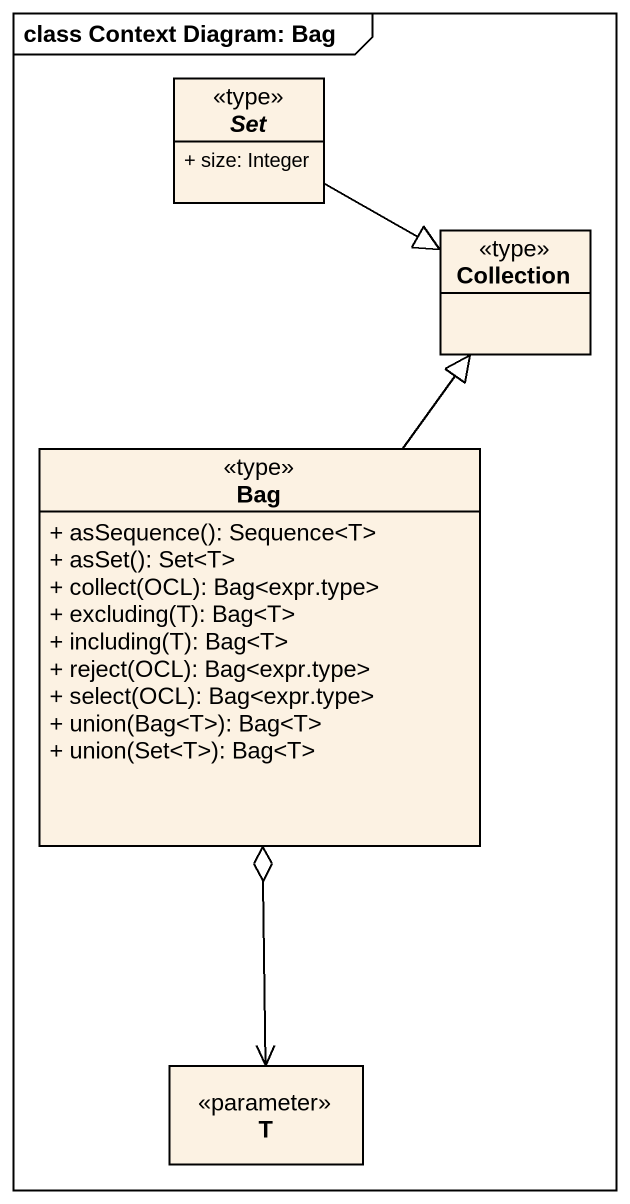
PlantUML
@startuml
mainframe class Context Diagram: Bag
hide circle
hide empty members
skinparam classAttributeIconSize 0
abstract class "Set" as Set_ <<type>> {
  + size: Integer
}
class Collection <<type>>
class Bag <<type>> {
  + asSequence(): Sequence<T>
  + asSet(): Set<T>
  + collect(OCL): Bag<expr.type>
  + excluding(T): Bag<T>
  + including(T): Bag<T>
  + reject(OCL): Bag<expr.type>
  + select(OCL): Bag<expr.type>
  + union(Bag<T>): Bag<T>
  + union(Set<T>): Bag<T>
}
class T <<parameter>>
Set_ -right-|> Collection
Bag -up-|> Collection
T <-up-o Bag
@enduml
